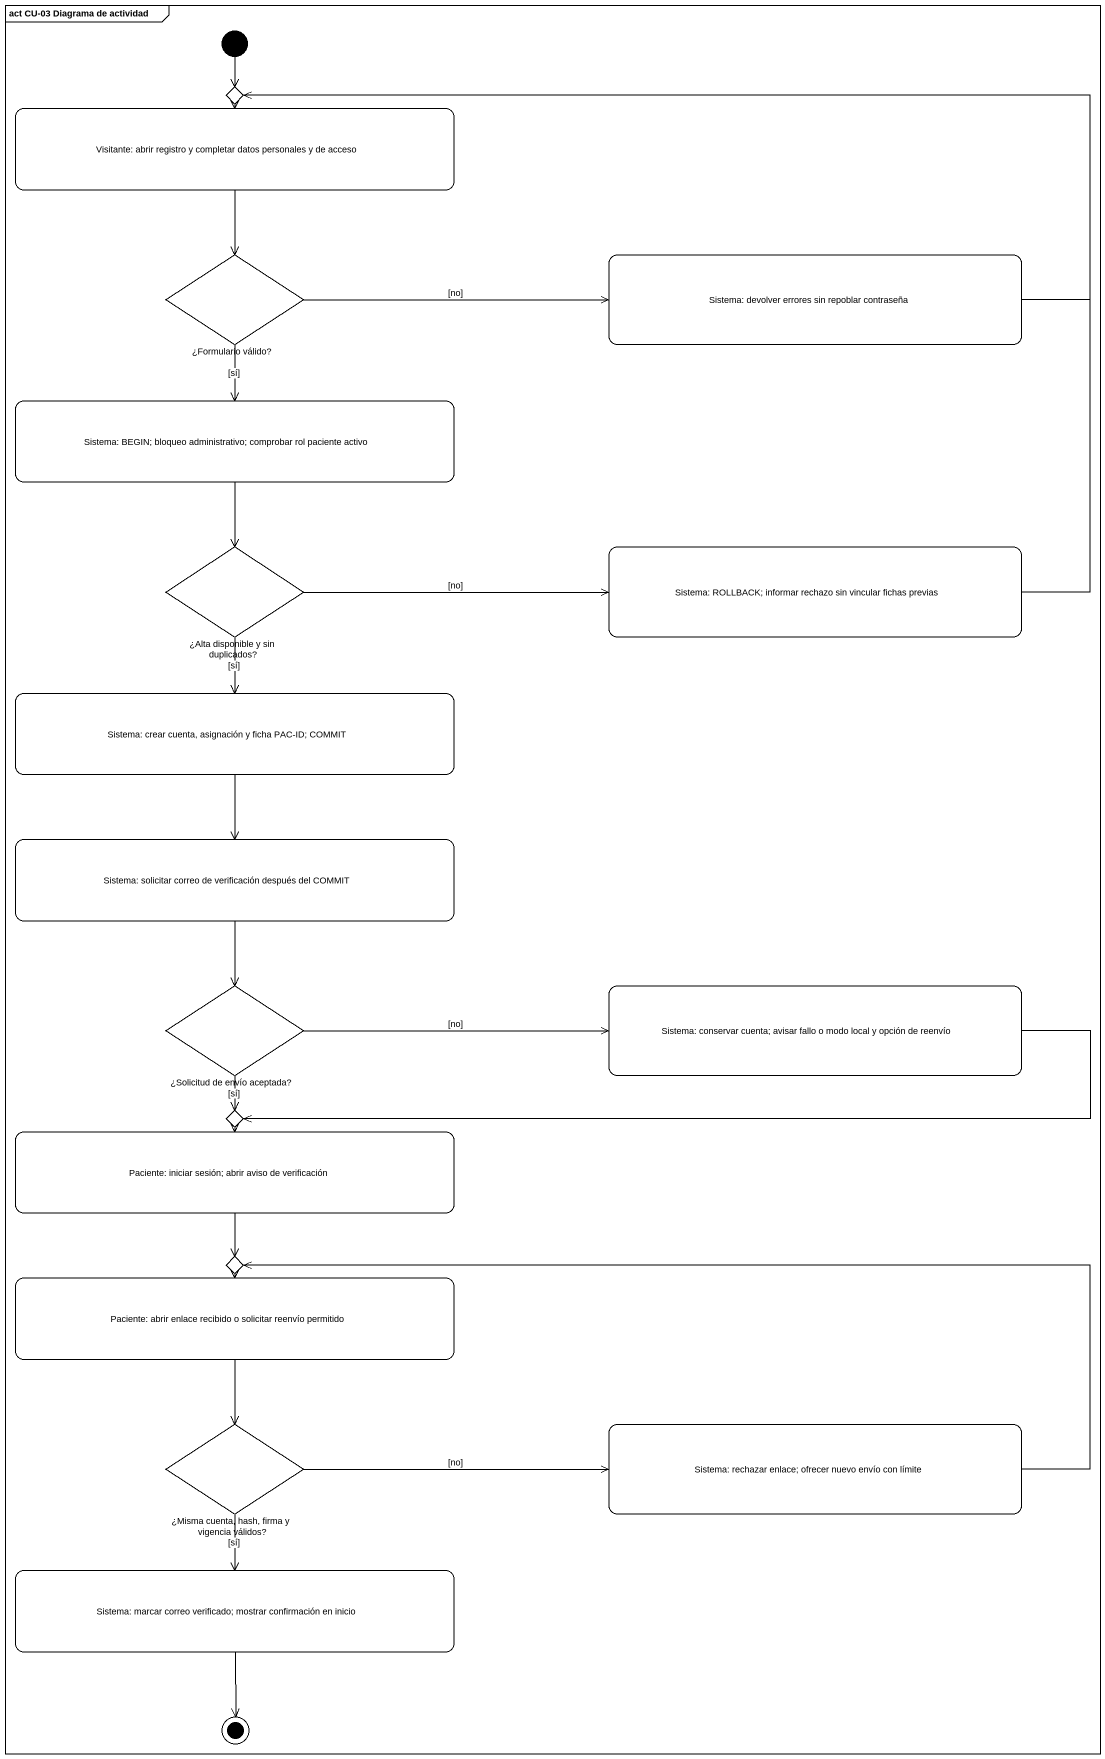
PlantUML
@startuml
mainframe act CU-03 Diagrama de actividad
hide empty description
state choice1 <<choice>> #FFFFFF
state "Visitante: abrir registro y completar datos personales y de acceso" as Visitante_abrir_registro_y #FFFFFF
state "¿Formulario válido?" as Formulario_válido <<choice>> #FFFFFF
state "Sistema: devolver errores sin repoblar contraseña" as Sistema_devolver_errores #FFFFFF
state "Sistema: BEGIN; bloqueo administrativo; comprobar rol paciente activo" as Sistema_BEGIN_bloqueo #FFFFFF
state "¿Alta disponible y sin duplicados?" as Alta_disponible_y_sin <<choice>> #FFFFFF
state "Sistema: ROLLBACK; informar rechazo sin vincular fichas previas" as Sistema_ROLLBACK_informar #FFFFFF
state "Sistema: crear cuenta, asignación y ficha PAC-ID; COMMIT" as Sistema_crear_cuenta #FFFFFF
state "Sistema: solicitar correo de verificación después del COMMIT" as Sistema_solicitar_correo_de #FFFFFF
state "¿Solicitud de envío aceptada?" as Solicitud_de_envío_aceptada <<choice>> #FFFFFF
state "Sistema: conservar cuenta; avisar fallo o modo local y opción de reenvío" as Sistema_conservar_cuenta #FFFFFF
state "Paciente: iniciar sesión; abrir aviso de verificación" as Paciente_iniciar_sesión #FFFFFF
state choice2 <<choice>> #FFFFFF
state "Paciente: abrir enlace recibido o solicitar reenvío permitido" as Paciente_abrir_enlace #FFFFFF
state choice3 <<choice>> #FFFFFF
state "¿Misma cuenta, hash, firma y vigencia válidos?" as Misma_cuenta_hash_firma_y <<choice>> #FFFFFF
state "Sistema: rechazar enlace; ofrecer nuevo envío con límite" as Sistema_rechazar_enlace #FFFFFF
state "Sistema: marcar correo verificado; mostrar confirmación en inicio" as Sistema_marcar_correo #FFFFFF
[*] --> choice1
choice1 --> Visitante_abrir_registro_y
Visitante_abrir_registro_y --> Formulario_válido
Formulario_válido -right-> Sistema_devolver_errores : [no]
Formulario_válido --> Sistema_BEGIN_bloqueo : [sí]
Sistema_devolver_errores -left-> choice1
Sistema_BEGIN_bloqueo --> Alta_disponible_y_sin
Alta_disponible_y_sin -right-> Sistema_ROLLBACK_informar : [no]
Alta_disponible_y_sin --> Sistema_crear_cuenta : [sí]
Sistema_ROLLBACK_informar -up-> choice1
Sistema_crear_cuenta --> Sistema_solicitar_correo_de
Sistema_solicitar_correo_de --> Solicitud_de_envío_aceptada
Solicitud_de_envío_aceptada -right-> Sistema_conservar_cuenta : [no]
Solicitud_de_envío_aceptada --> choice2 : [sí]
Sistema_conservar_cuenta -left-> choice2
Paciente_iniciar_sesión --> choice3
choice2 --> Paciente_iniciar_sesión
Paciente_abrir_enlace --> Misma_cuenta_hash_firma_y
choice3 --> Paciente_abrir_enlace
Misma_cuenta_hash_firma_y -right-> Sistema_rechazar_enlace : [no]
Misma_cuenta_hash_firma_y --> Sistema_marcar_correo : [sí]
Sistema_rechazar_enlace -left-> choice3
Sistema_marcar_correo --> [*]
@enduml
